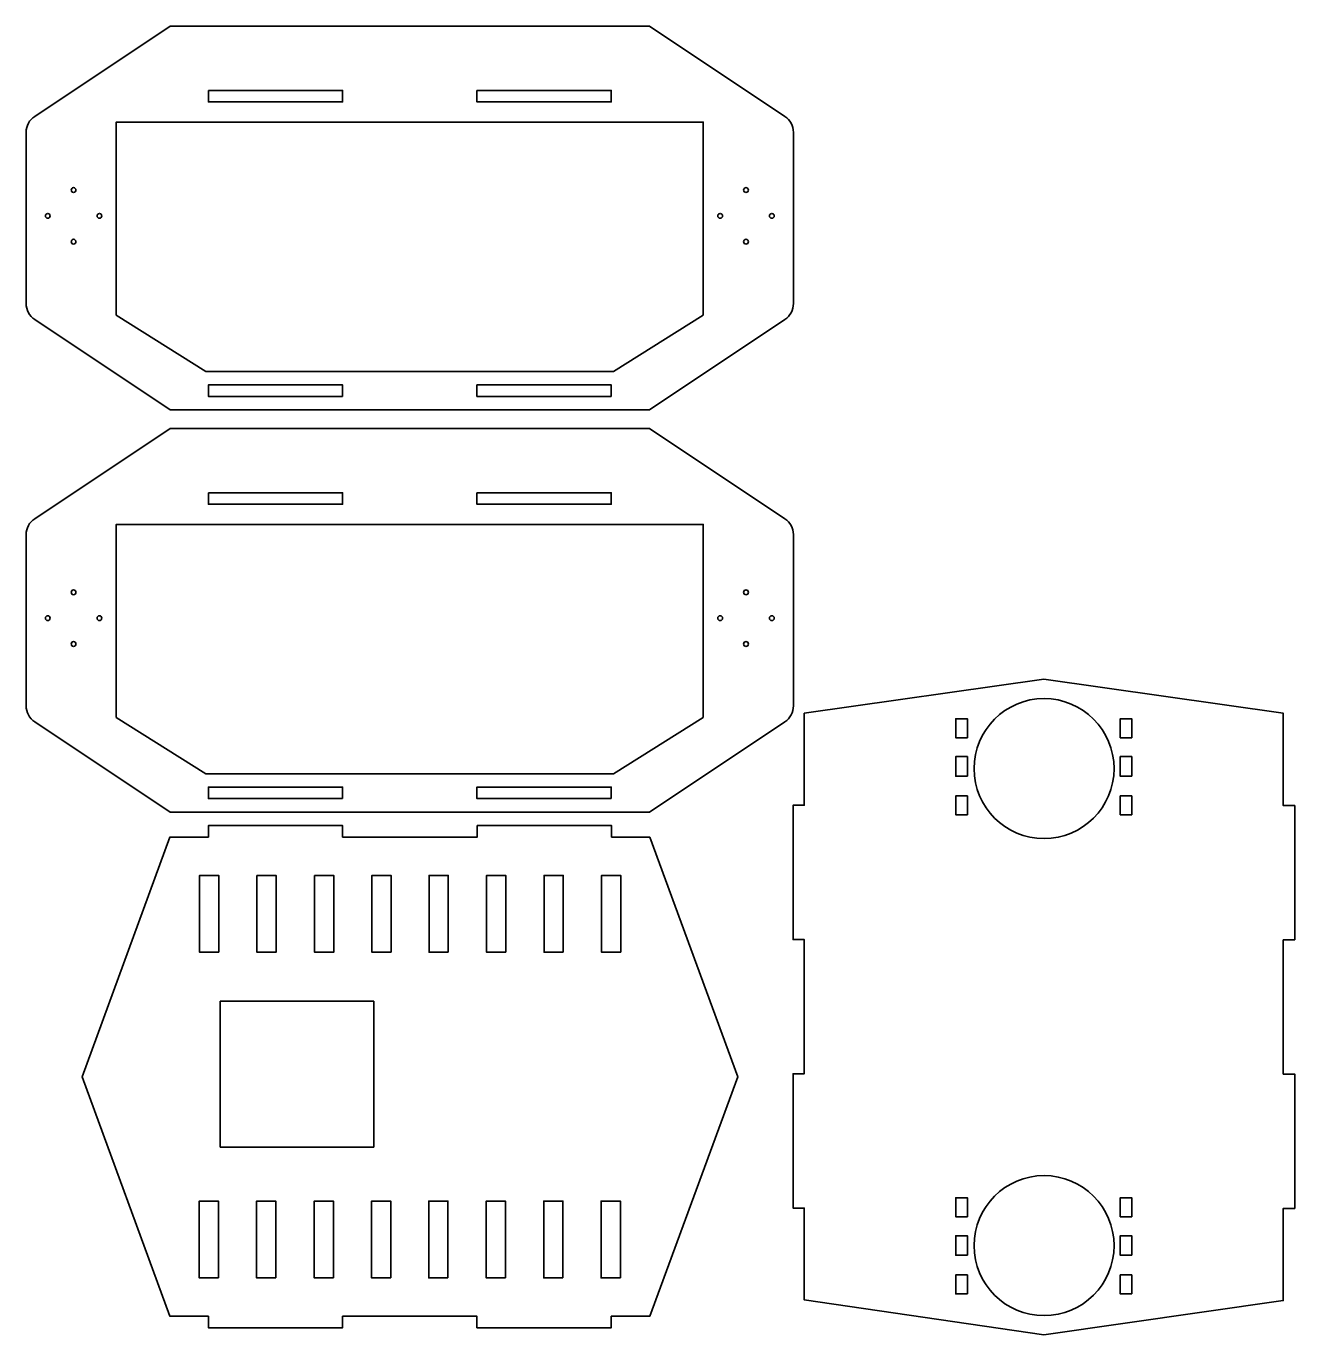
# Model space of a CAD drawing. Header units: inches. Extents: x -441 to 220, y -451 to 231.
import ezdxf

# ---------------------------------------------------------------- set-up
doc = ezdxf.new("R2010")
doc.units = ezdxf.units.IN
doc.header["$MEASUREMENT"] = 0
doc.layers.add('Layer 2', color=7, linetype='Continuous')

msp = doc.modelspace()

# ---------------------------------------------------------------- linework, layer by layer
at = {"layer": 'Layer 2', "color": 179, "lineweight": 35, "true_color": 0x231f20}
for points in [[(-346.12, 197.56), (-276.12, 197.56), (-276.12, 191.56), (-346.12, 191.56), (-346.12, 197.56)], [(-206.12, 197.56), (-136.12, 197.56), (-136.12, 191.56), (-206.12, 191.56), (-206.12, 197.56)], [(-88.12, 80.4), (-134.87, 51.07), (-347.37, 51.07), (-394.12, 80.4), (-394.12, 181.07), (-88.12, 181.07), (-88.12, 80.4)], [(-276.12, 38.07), (-346.12, 38.07), (-346.12, 44.07), (-276.12, 44.07), (-276.12, 38.07)], [(-136.12, 38.07), (-206.12, 38.07), (-206.12, 44.07), (-136.12, 44.07), (-136.12, 38.07)], [(-346.12, -12.17), (-276.12, -12.17), (-276.12, -18.17), (-346.12, -18.17), (-346.12, -12.17)], [(-206.12, -12.17), (-136.12, -12.17), (-136.12, -18.17), (-206.12, -18.17), (-206.12, -12.17)], [(-88.12, -129.33), (-134.87, -158.67), (-347.37, -158.67), (-394.12, -129.33), (-394.12, -28.67), (-88.12, -28.67), (-88.12, -129.33)], [(220.31, -245.28), (220.31, -175.28), (214.31, -175.28), (214.31, -127.18), (89.43, -109.36), (-35.45, -127.11), (-35.45, -175.11), (-41.28, -175.11), (-41.28, -245.11), (-35.45, -245.11), (-35.45, -315.11), (-41.28, -315.11), (-41.28, -385.11), (-35.45, -385.11), (-35.45, -433.04), (89.43, -451.2), (214.31, -433.39), (214.31, -385.28), (220.31, -385.28), (220.31, -315.28), (214.31, -315.28), (214.31, -245.28), (220.31, -245.28)], [(49.57, -139.88), (43.57, -139.88), (43.57, -130), (49.57, -130), (49.57, -139.88)], [(135.29, -139.88), (129.29, -139.88), (129.29, -130), (135.29, -130), (135.29, -139.88)], [(49.57, -159.98), (43.57, -159.98), (43.57, -149.75), (49.57, -149.75), (49.57, -159.98)], [(135.29, -159.98), (129.29, -159.98), (129.29, -149.75), (135.29, -149.75), (135.29, -159.98)], [(-276.12, -171.67), (-346.12, -171.67), (-346.12, -165.67), (-276.12, -165.67), (-276.12, -171.67)], [(-136.12, -171.67), (-206.12, -171.67), (-206.12, -165.67), (-136.12, -165.67), (-136.12, -171.67)], [(49.57, -180.09), (43.57, -180.09), (43.57, -170.22), (49.57, -170.22), (49.57, -180.09)], [(135.29, -180.09), (129.29, -180.09), (129.29, -170.22), (135.29, -170.22), (135.29, -180.09)], [(-116.03, -191.73), (-135.95, -191.73), (-135.95, -185.73), (-205.95, -185.73), (-205.95, -191.73), (-276.12, -191.73), (-276.12, -185.73), (-346.12, -185.73), (-346.12, -191.73), (-366.18, -191.73), (-411.87, -316.62), (-366.18, -441.5), (-346.12, -441.5), (-346.12, -447.5), (-276.12, -447.5), (-276.12, -441.5), (-206.12, -441.5), (-206.12, -447.5), (-136.12, -447.5), (-136.12, -441.5), (-116.03, -441.5), (-70.03, -316.62), (-116.03, -191.73)], [(-340.73, -251.73), (-350.73, -251.73), (-350.73, -211.73), (-340.73, -211.73), (-340.73, -251.73)], [(-320.82, -211.73), (-310.82, -211.73), (-310.82, -251.73), (-320.82, -251.73), (-320.82, -211.73)], [(-290.77, -211.73), (-280.77, -211.73), (-280.77, -251.73), (-290.77, -251.73), (-290.77, -211.73)], [(-250.86, -251.73), (-260.86, -251.73), (-260.86, -211.73), (-250.86, -211.73), (-250.86, -251.73)], [(-221.03, -251.73), (-231.03, -251.73), (-231.03, -211.73), (-221.03, -211.73), (-221.03, -251.73)], [(-191.12, -251.73), (-201.12, -251.73), (-201.12, -211.73), (-191.12, -211.73), (-191.12, -251.73)], [(-161.08, -251.73), (-171.08, -251.73), (-171.08, -211.73), (-161.08, -211.73), (-161.08, -251.73)], [(-131.16, -251.73), (-141.16, -251.73), (-141.16, -211.73), (-131.16, -211.73), (-131.16, -251.73)], [(-339.94, -353.28), (-339.94, -277.28), (-259.94, -277.28), (-259.94, -353.28), (-339.94, -353.28)], [(-340.9, -421.5), (-350.9, -421.5), (-350.9, -381.5), (-340.9, -381.5), (-340.9, -421.5)], [(-310.99, -421.5), (-320.99, -421.5), (-320.99, -381.5), (-310.99, -381.5), (-310.99, -421.5)], [(-280.95, -421.5), (-290.95, -421.5), (-290.95, -381.5), (-280.95, -381.5), (-280.95, -421.5)], [(-251.03, -421.5), (-261.03, -421.5), (-261.03, -381.5), (-251.03, -381.5), (-251.03, -421.5)], [(-221.21, -421.5), (-231.21, -421.5), (-231.21, -381.5), (-221.21, -381.5), (-221.21, -421.5)], [(-191.29, -421.5), (-201.29, -421.5), (-201.29, -381.5), (-191.29, -381.5), (-191.29, -421.5)], [(-161.25, -421.5), (-171.25, -421.5), (-171.25, -381.5), (-161.25, -381.5), (-161.25, -421.5)], [(-131.34, -421.5), (-141.34, -421.5), (-141.34, -381.5), (-131.34, -381.5), (-131.34, -421.5)], [(49.57, -389.64), (43.57, -389.64), (43.57, -379.77), (49.57, -379.77), (49.57, -389.64)], [(135.29, -389.64), (129.29, -389.64), (129.29, -379.77), (135.29, -379.77), (135.29, -389.64)], [(49.57, -409.75), (43.57, -409.75), (43.57, -399.52), (49.57, -399.52), (49.57, -409.75)], [(135.29, -409.75), (129.29, -409.75), (129.29, -399.52), (135.29, -399.52), (135.29, -409.75)], [(49.57, -429.86), (43.57, -429.86), (43.57, -419.98), (49.57, -419.98), (49.57, -429.86)], [(135.29, -429.86), (129.29, -429.86), (129.29, -419.98), (135.29, -419.98), (135.29, -429.86)]]:
    msp.add_lwpolyline(points, dxfattribs=at)
for points, knots in [([(-45.57, 184.04), (-45.57, 184.04), (-116.12, 231.07), (-116.12, 231.07), (-116.12, 231.07), (-366.12, 231.07), (-366.12, 231.07), (-366.12, 231.07), (-436.67, 184.04), (-436.67, 184.04), (-439.45, 182.18), (-441.12, 179.06), (-441.12, 175.72), (-441.12, 175.72), (-441.12, 86.42), (-441.12, 86.42), (-441.12, 83.08), (-439.45, 79.95), (-436.67, 78.1), (-436.67, 78.1), (-366.12, 31.07), (-366.12, 31.07), (-366.12, 31.07), (-116.12, 31.07), (-116.12, 31.07), (-116.12, 31.07), (-45.57, 78.1), (-45.57, 78.1), (-42.79, 79.95), (-41.12, 83.08), (-41.12, 86.42), (-41.12, 86.42), (-41.12, 175.72), (-41.12, 175.72), (-41.12, 179.06), (-42.79, 182.18), (-45.57, 184.04)], [0, 0, 0, 0, 1, 1, 1, 2, 2, 2, 3, 3, 3, 4, 4, 4, 5, 5, 5, 6, 6, 6, 7, 7, 7, 8, 8, 8, 9, 9, 9, 10, 10, 10, 11, 11, 11, 12, 12, 12, 12]), ([(-416.4, 144.38), (-417.09, 144.38), (-417.65, 144.94), (-417.65, 145.63), (-417.65, 146.32), (-417.09, 146.88), (-416.4, 146.88), (-415.71, 146.88), (-415.15, 146.32), (-415.15, 145.63), (-415.15, 144.94), (-415.71, 144.38), (-416.4, 144.38)], [0, 0, 0, 0, 1, 1, 1, 2, 2, 2, 3, 3, 3, 4, 4, 4, 4]), ([(-65.84, 144.38), (-66.53, 144.38), (-67.09, 144.94), (-67.09, 145.63), (-67.09, 146.32), (-66.53, 146.88), (-65.84, 146.88), (-65.15, 146.88), (-64.59, 146.32), (-64.59, 145.63), (-64.59, 144.94), (-65.15, 144.38), (-65.84, 144.38)], [0, 0, 0, 0, 1, 1, 1, 2, 2, 2, 3, 3, 3, 4, 4, 4, 4]), ([(-429.87, 130.91), (-430.56, 130.91), (-431.12, 131.47), (-431.12, 132.16), (-431.12, 132.85), (-430.56, 133.41), (-429.87, 133.41), (-429.18, 133.41), (-428.62, 132.85), (-428.62, 132.16), (-428.62, 131.47), (-429.18, 130.91), (-429.87, 130.91)], [0, 0, 0, 0, 1, 1, 1, 2, 2, 2, 3, 3, 3, 4, 4, 4, 4]), ([(-402.93, 130.91), (-403.62, 130.91), (-404.18, 131.47), (-404.18, 132.16), (-404.18, 132.85), (-403.62, 133.41), (-402.93, 133.41), (-402.24, 133.41), (-401.68, 132.85), (-401.68, 132.16), (-401.68, 131.47), (-402.24, 130.91), (-402.93, 130.91)], [0, 0, 0, 0, 1, 1, 1, 2, 2, 2, 3, 3, 3, 4, 4, 4, 4]), ([(-79.31, 130.91), (-80, 130.91), (-80.56, 131.47), (-80.56, 132.16), (-80.56, 132.85), (-80, 133.41), (-79.31, 133.41), (-78.62, 133.41), (-78.06, 132.85), (-78.06, 132.16), (-78.06, 131.47), (-78.62, 130.91), (-79.31, 130.91)], [0, 0, 0, 0, 1, 1, 1, 2, 2, 2, 3, 3, 3, 4, 4, 4, 4]), ([(-52.37, 130.91), (-53.06, 130.91), (-53.62, 131.47), (-53.62, 132.16), (-53.62, 132.85), (-53.06, 133.41), (-52.37, 133.41), (-51.68, 133.41), (-51.12, 132.85), (-51.12, 132.16), (-51.12, 131.47), (-51.68, 130.91), (-52.37, 130.91)], [0, 0, 0, 0, 1, 1, 1, 2, 2, 2, 3, 3, 3, 4, 4, 4, 4]), ([(-416.4, 117.44), (-417.09, 117.44), (-417.65, 118), (-417.65, 118.69), (-417.65, 119.38), (-417.09, 119.94), (-416.4, 119.94), (-415.71, 119.94), (-415.15, 119.38), (-415.15, 118.69), (-415.15, 118), (-415.71, 117.44), (-416.4, 117.44)], [0, 0, 0, 0, 1, 1, 1, 2, 2, 2, 3, 3, 3, 4, 4, 4, 4]), ([(-65.84, 117.44), (-66.53, 117.44), (-67.09, 118), (-67.09, 118.69), (-67.09, 119.38), (-66.53, 119.94), (-65.84, 119.94), (-65.15, 119.94), (-64.59, 119.38), (-64.59, 118.69), (-64.59, 118), (-65.15, 117.44), (-65.84, 117.44)], [0, 0, 0, 0, 1, 1, 1, 2, 2, 2, 3, 3, 3, 4, 4, 4, 4]), ([(-45.57, -25.7), (-45.57, -25.7), (-116.12, 21.33), (-116.12, 21.33), (-116.12, 21.33), (-366.12, 21.33), (-366.12, 21.33), (-366.12, 21.33), (-436.67, -25.7), (-436.67, -25.7), (-439.45, -27.55), (-441.12, -30.67), (-441.12, -34.02), (-441.12, -34.02), (-441.12, -123.31), (-441.12, -123.31), (-441.12, -126.66), (-439.45, -129.78), (-436.67, -131.63), (-436.67, -131.63), (-366.12, -178.67), (-366.12, -178.67), (-366.12, -178.67), (-116.12, -178.67), (-116.12, -178.67), (-116.12, -178.67), (-45.57, -131.63), (-45.57, -131.63), (-42.79, -129.78), (-41.12, -126.66), (-41.12, -123.31), (-41.12, -123.31), (-41.12, -34.02), (-41.12, -34.02), (-41.12, -30.67), (-42.79, -27.55), (-45.57, -25.7)], [0, 0, 0, 0, 1, 1, 1, 2, 2, 2, 3, 3, 3, 4, 4, 4, 5, 5, 5, 6, 6, 6, 7, 7, 7, 8, 8, 8, 9, 9, 9, 10, 10, 10, 11, 11, 11, 12, 12, 12, 12]), ([(-416.4, -65.35), (-417.09, -65.35), (-417.65, -64.79), (-417.65, -64.1), (-417.65, -63.41), (-417.09, -62.85), (-416.4, -62.85), (-415.71, -62.85), (-415.15, -63.41), (-415.15, -64.1), (-415.15, -64.79), (-415.71, -65.35), (-416.4, -65.35)], [0, 0, 0, 0, 1, 1, 1, 2, 2, 2, 3, 3, 3, 4, 4, 4, 4]), ([(-65.84, -65.35), (-66.53, -65.35), (-67.09, -64.79), (-67.09, -64.1), (-67.09, -63.41), (-66.53, -62.85), (-65.84, -62.85), (-65.15, -62.85), (-64.59, -63.41), (-64.59, -64.1), (-64.59, -64.79), (-65.15, -65.35), (-65.84, -65.35)], [0, 0, 0, 0, 1, 1, 1, 2, 2, 2, 3, 3, 3, 4, 4, 4, 4]), ([(-429.87, -78.82), (-430.56, -78.82), (-431.12, -78.26), (-431.12, -77.57), (-431.12, -76.88), (-430.56, -76.32), (-429.87, -76.32), (-429.18, -76.32), (-428.62, -76.88), (-428.62, -77.57), (-428.62, -78.26), (-429.18, -78.82), (-429.87, -78.82)], [0, 0, 0, 0, 1, 1, 1, 2, 2, 2, 3, 3, 3, 4, 4, 4, 4]), ([(-402.93, -78.82), (-403.62, -78.82), (-404.18, -78.26), (-404.18, -77.57), (-404.18, -76.88), (-403.62, -76.32), (-402.93, -76.32), (-402.24, -76.32), (-401.68, -76.88), (-401.68, -77.57), (-401.68, -78.26), (-402.24, -78.82), (-402.93, -78.82)], [0, 0, 0, 0, 1, 1, 1, 2, 2, 2, 3, 3, 3, 4, 4, 4, 4]), ([(-79.31, -78.82), (-80, -78.82), (-80.56, -78.26), (-80.56, -77.57), (-80.56, -76.88), (-80, -76.32), (-79.31, -76.32), (-78.62, -76.32), (-78.06, -76.88), (-78.06, -77.57), (-78.06, -78.26), (-78.62, -78.82), (-79.31, -78.82)], [0, 0, 0, 0, 1, 1, 1, 2, 2, 2, 3, 3, 3, 4, 4, 4, 4]), ([(-52.37, -78.82), (-53.06, -78.82), (-53.62, -78.26), (-53.62, -77.57), (-53.62, -76.88), (-53.06, -76.32), (-52.37, -76.32), (-51.68, -76.32), (-51.12, -76.88), (-51.12, -77.57), (-51.12, -78.26), (-51.68, -78.82), (-52.37, -78.82)], [0, 0, 0, 0, 1, 1, 1, 2, 2, 2, 3, 3, 3, 4, 4, 4, 4]), ([(-416.4, -92.29), (-417.09, -92.29), (-417.65, -91.73), (-417.65, -91.04), (-417.65, -90.35), (-417.09, -89.79), (-416.4, -89.79), (-415.71, -89.79), (-415.15, -90.35), (-415.15, -91.04), (-415.15, -91.73), (-415.71, -92.29), (-416.4, -92.29)], [0, 0, 0, 0, 1, 1, 1, 2, 2, 2, 3, 3, 3, 4, 4, 4, 4]), ([(-65.84, -92.29), (-66.53, -92.29), (-67.09, -91.73), (-67.09, -91.04), (-67.09, -90.35), (-66.53, -89.79), (-65.84, -89.79), (-65.15, -89.79), (-64.59, -90.35), (-64.59, -91.04), (-64.59, -91.73), (-65.15, -92.29), (-65.84, -92.29)], [0, 0, 0, 0, 1, 1, 1, 2, 2, 2, 3, 3, 3, 4, 4, 4, 4]), ([(89.58, -192.49), (69.43, -192.49), (53.08, -176.15), (53.08, -155.99), (53.08, -135.84), (69.43, -119.49), (89.58, -119.49), (109.74, -119.49), (126.08, -135.84), (126.08, -155.99), (126.08, -176.15), (109.74, -192.49), (89.58, -192.49)], [0, 0, 0, 0, 1, 1, 1, 2, 2, 2, 3, 3, 3, 4, 4, 4, 4]), ([(89.58, -441.2), (69.43, -441.2), (53.08, -424.86), (53.08, -404.7), (53.08, -384.54), (69.43, -368.2), (89.58, -368.2), (109.74, -368.2), (126.08, -384.54), (126.08, -404.7), (126.08, -424.86), (109.74, -441.2), (89.58, -441.2)], [0, 0, 0, 0, 1, 1, 1, 2, 2, 2, 3, 3, 3, 4, 4, 4, 4])]:
    msp.add_open_spline(points, degree=3, knots=knots, dxfattribs=at)

doc.saveas('drawing.dxf')
